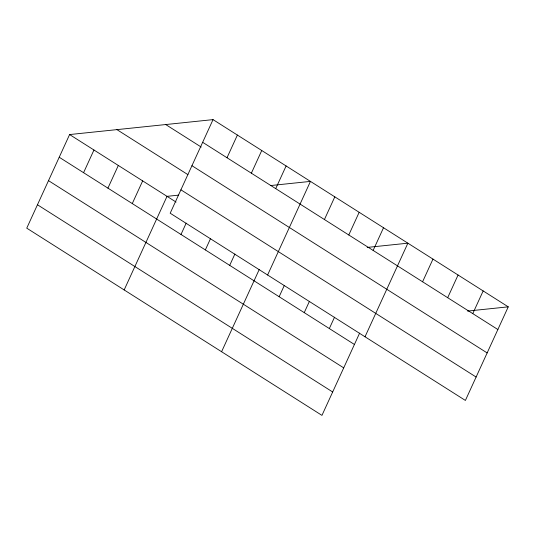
<?xml version="1.0" encoding="UTF-8"?>
<svg xmlns="http://www.w3.org/2000/svg" width="535" height="535" viewBox="0 0 535 535"><rect width="100%" height="100%" fill="white"/><g stroke="black" fill="none" stroke-linecap="round" stroke-linejoin="round"><path stroke-width="0.8" d="M213.044 119.619L170.19 213.218L465.396 400.441L508.25 306.843L213.044 119.619L69.603 134.559L26.75 228.157L321.956 415.381L359.62 333.124M83.574 172.685L93.959 150.001M107.93 188.133L118.315 165.449M132.279 203.581L142.664 180.897M124.167 289.943L167.02 196.345L178.65 195.128M180.99 234.47L186.187 223.128M227.014 157.745L237.393 135.061M205.346 249.919L210.536 238.577M251.363 173.193L261.749 150.509M229.702 265.367L234.892 254.025M275.719 188.641L286.105 165.957M221.59 351.729L259.248 269.466M267.607 275.003L310.46 181.398L270.596 185.551M279.15 296.724L284.339 285.382M324.431 219.531L334.816 196.847M304.241 312.641L309.431 301.299M348.787 234.979L359.172 212.295M329.333 328.55L334.529 317.208M373.136 250.427L383.521 227.743M365.024 336.782L407.877 243.184L367.191 247.424M422.583 281.784L432.969 259.1M447.681 297.701L458.067 275.017M472.773 313.61L483.159 290.926M467.557 311.082L508.25 306.843M202.658 142.303L497.864 329.527M165.71 124.548L201.193 147.051M191.945 165.703L487.151 352.926M116.938 129.63L187.912 174.644M180.904 189.818L476.11 377.041M69.603 134.559L176.068 202.076M59.218 157.243L354.424 344.466M48.504 180.643L343.711 367.866M37.463 204.758L332.67 391.981"/></g></svg>
